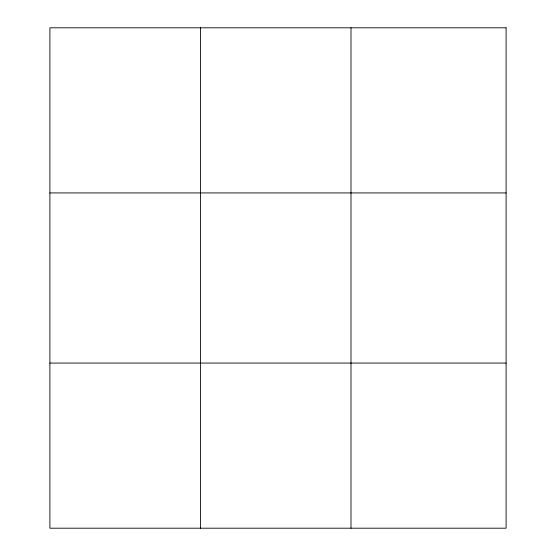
<?xml version="1.0" encoding="UTF-8"?>
<svg xmlns="http://www.w3.org/2000/svg" width="556" height="556" viewBox="0 0 556 556"><rect width="100%" height="100%" fill="white"/><g stroke="black" fill="none" stroke-linecap="round" stroke-linejoin="round"><path stroke-width="0.83" d="M200.445 528.2L200.445 27.8M350.996 528.2L350.996 27.8M49.901 192.932L506.099 192.932M49.901 363.068L506.099 363.068M506.099 27.8L506.099 528.2L49.901 528.2L49.901 27.8L506.099 27.8"/></g></svg>
